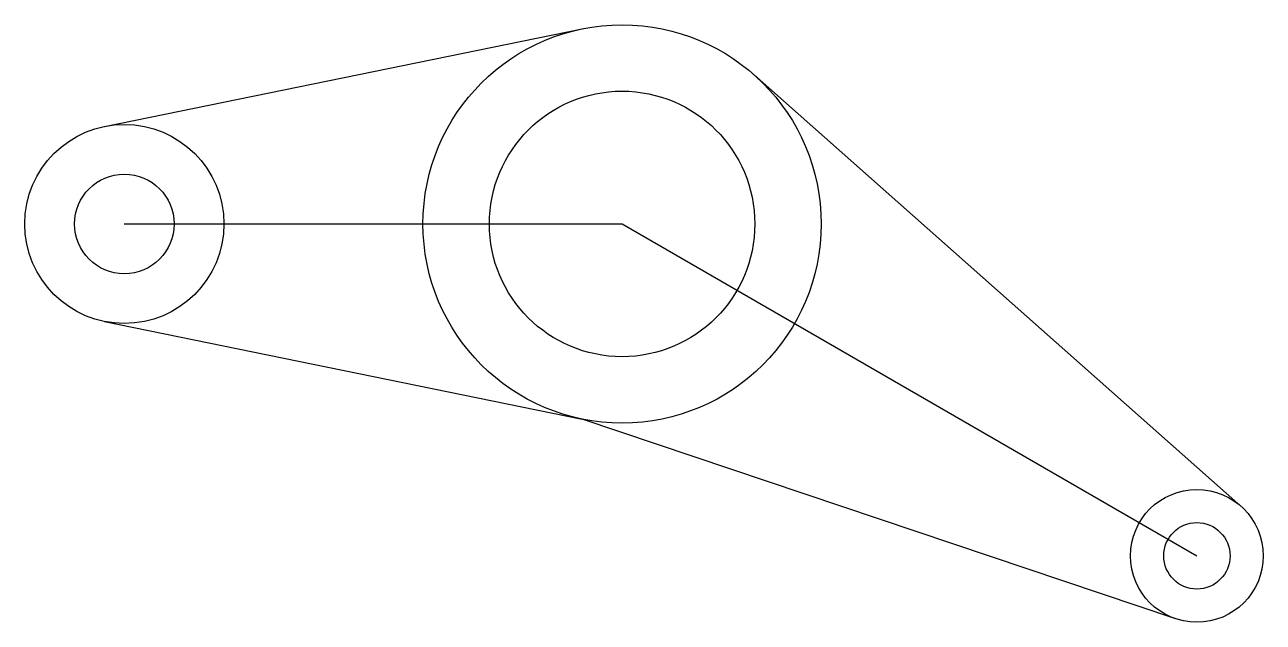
# Model space of a CAD drawing. Header units: millimetres. Extents: x 1413 to 1972, y 881 to 1151.
import ezdxf

# ---------------------------------------------------------------- set-up
doc = ezdxf.new("R2010")
doc.units = ezdxf.units.MM

msp = doc.modelspace()

# ---------------------------------------------------------------- linework, layer by layer
for p, q in [((1448.55, 1105.08), (1664.55, 1149.17)), ((1962.25, 933.45), (1742.23, 1128.36)), ((1457.55, 1060.99), (1682.55, 1060.99)), ((1682.55, 1060.99), (1942.35, 910.99)), ((1448.55, 1016.9), (1664.55, 972.81)), ((1932.79, 882.56), (1664.55, 972.81))]:
    msp.add_line(p, q)
for centre, radius in [((1682.55, 1060.99), 90), ((1682.55, 1060.99), 60), ((1457.55, 1060.99), 45), ((1457.55, 1060.99), 22.5), ((1942.35, 910.99), 30), ((1942.35, 910.99), 15)]:
    msp.add_circle(centre, radius)

doc.saveas('drawing.dxf')
